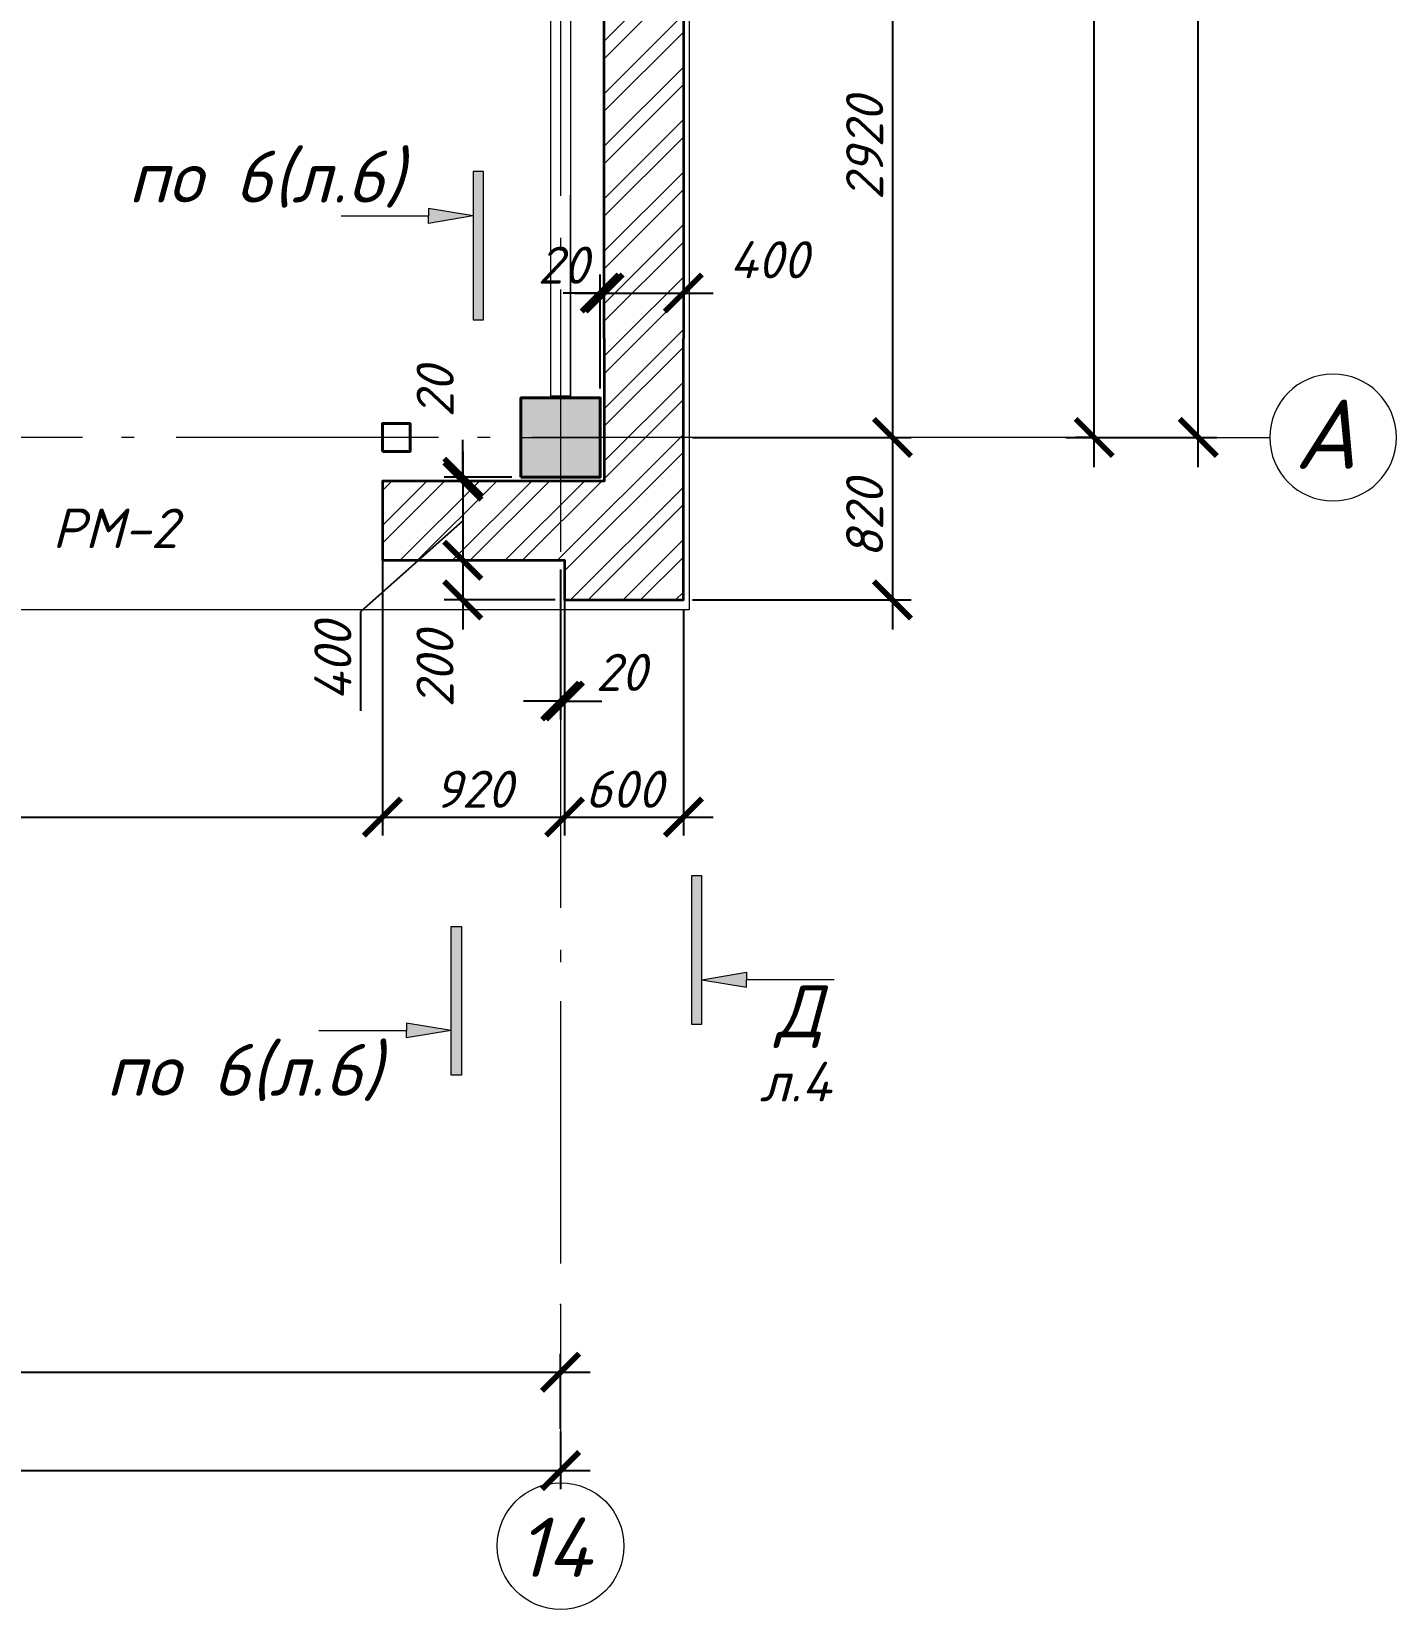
# Model space of a CAD drawing. Header units: millimetres. Extents: x -82276 to 69119, y 30132 to 86759.
# Drawn here: x 19707 to 26600, y 51538 to 59506 of the extents above; entities that cross this region are included whole.
import ezdxf
from ezdxf.enums import TextEntityAlignment as Align

# ---------------------------------------------------------------- set-up
doc = ezdxf.new("R2010")
doc.units = ezdxf.units.MM
doc.header["$MEASUREMENT"] = 0
doc.linetypes.add('Double Dashed', pattern=[1797.222233, 1325, -211.666656, 63.333344, -197.222233])
doc.layers.get('0').update_dxf_attribs({"lineweight": 5})
doc.layers.add('#Hatch', color=252, linetype='Continuous', lineweight=5, true_color=0x696969)
for name, color, linetype, lineweight in [('#Выноски', 150, 'Continuous', 15), ('#Оси', 7, 'Continuous', 5), ('#стены наруж', 12, 'Continuous', 35), ('k_ Рамка', 7, 'Continuous', 50), ('колонны_Ном._пера__94', 252, 'Continuous', 5), ('колонны_Ном._пера__99', 7, 'Continuous', 40), ('оси_Ном._пера__96', 7, 'Continuous', 5), ('оси_Ном._пера__97', 7, 'Continuous', 5), ('размеры', 7, 'Continuous', 5), ('текст_Ном._пера__1', 7, 'Continuous', 0), ('чертеж', 7, 'Continuous', 5), ('чертеж_Ном._пера__98', 7, 'Continuous', 35)]:
    doc.layers.add(name, color=color, linetype=linetype, lineweight=lineweight)
doc.layers.add('колонны', color=7, linetype='Continuous')
doc.layers.add('оси', color=7, linetype='Continuous')
doc.styles.add('GOST 2.304', font='isocpeui.ttf')
doc.styles.get("Standard").update_dxf_attribs({"font": 'isocpeui.ttf'})
doc.styles.add('STEP PR', font='isocpeui.ttf')
doc.styles.add('СГЕНЕРИР_СТИЛЬ_2', font='gost_2_304-81_type.ttf')
doc.dimstyles.new('SPDS', dxfattribs={"dimscale": 50, "dimtxt": 2.5, "dimasz": 2.5, "dimexe": 1.25, "dimexo": 0.625, "dimtad": 1, "dimdec": 0, "dimrnd": 0.001, "dimtxsty": 'STEP PR', "dimblk": 'ARCHTICK', "dimcen": 2.5, "dimdle": 2, "dimclrd": 256, "dimclre": 256, "dimclrt": 7, "dimadec": 0, "dimazin": 2, "dimtfac": 0.75, "dimtdec": 0, "dimtmove": 1, "dimatfit": 3, "dimfxl": 1, "dimtolj": 1, "dimarcsym": 1})

# ---------------------------------------------------------------- blocks, each defined once
blk = doc.blocks.new('_ArchTick')
at = {"color": 0, "linetype": 'ByBlock', "const_width": 0.15}
blk.add_lwpolyline([(-0.5, -0.5), (0.5, 0.5)], dxfattribs=at)
blk = doc.blocks.new('*D15')
at = {"layer": 'Defpoints', "color": 0, "transparency": 16777216}
for p in [(-45271, 53288), (22379, 52483.7), (22379, 52239.2)]:
    blk.add_point(p, dxfattribs=at)
at = {"layer": 'размеры', "lineweight": -2, "transparency": 16777216}
for p, q in [((-45271, 53241.2), (-45271, 52145.4)), ((22379, 52436.9), (22379, 52145.4)), ((-45421, 52239.2), (22529, 52239.2))]:
    blk.add_line(p, q, dxfattribs=at)
at = {"layer": 'размеры', "lineweight": -2, "transparency": 16777216, "xscale": 187.5, "yscale": 187.5, "zscale": 187.5, "rotation": 180}
blk.add_blockref('_ArchTick', (-45271, 52239.2), dxfattribs=at)
at = {"layer": 'размеры', "lineweight": -2, "transparency": 16777216, "xscale": 187.5, "yscale": 187.5, "zscale": 187.5}
blk.add_blockref('_ArchTick', (22379, 52239.2), dxfattribs=at)
at = {"layer": 'размеры', "color": 7, "transparency": 16777216, "insert": (-11924.9, 52381), "char_height": 187.5, "attachment_point": 5, "style": 'STEP PR'}
blk.add_mtext('\\A1;67650', dxfattribs=at)
blk = doc.blocks.new('*D29')
at = {"layer": 'Defpoints', "color": 0, "transparency": 16777216}
for p in [(22379, 52735.2), (16379, 52403.7), (22379, 52403.7)]:
    blk.add_point(p, dxfattribs=at)
at = {"layer": 'размеры', "lineweight": -2, "transparency": 16777216}
for p, q in [((16379, 52450.6), (16379, 52828.9)), ((22379, 52450.6), (22379, 52828.9)), ((16229, 52735.2), (22529, 52735.2))]:
    blk.add_line(p, q, dxfattribs=at)
at = {"layer": 'размеры', "lineweight": -2, "transparency": 16777216, "xscale": 187.5, "yscale": 187.5, "zscale": 187.5, "rotation": 180}
blk.add_blockref('_ArchTick', (16379, 52735.2), dxfattribs=at)
at = {"layer": 'размеры', "lineweight": -2, "transparency": 16777216, "xscale": 187.5, "yscale": 187.5, "zscale": 187.5}
blk.add_blockref('_ArchTick', (22379, 52735.2), dxfattribs=at)
at = {"layer": 'размеры', "color": 7, "transparency": 16777216, "insert": (19288.1, 52875.8), "char_height": 187.5, "attachment_point": 5, "style": 'STEP PR'}
blk.add_mtext('\\A1;6000', dxfattribs=at)
blk = doc.blocks.new('*D30')
at = {"layer": 'Defpoints', "color": 0, "transparency": 16777216}
for p in [(25074.1, 63455.7), (25177.6, 63455.7), (25109.5, 57455.7)]:
    blk.add_point(p, dxfattribs=at)
at = {"layer": 'размеры', "lineweight": -2, "transparency": 16777216}
for p, q in [((25074.1, 57305.7), (25074.1, 63605.7)), ((25130.7, 63455.7), (24980.3, 63455.7)), ((25062.6, 57455.7), (24980.3, 57455.7))]:
    blk.add_line(p, q, dxfattribs=at)
at = {"layer": 'размеры', "lineweight": -2, "transparency": 16777216, "xscale": 187.5, "yscale": 187.5, "zscale": 187.5}
for p, rotation in [((25074.1, 63455.7), 90), ((25074.1, 57455.7), 270)]:
    blk.add_blockref('_ArchTick', p, dxfattribs=dict(at, rotation=rotation))
at = {"layer": 'размеры', "color": 7, "transparency": 16777216, "insert": (24933.5, 60455.7), "char_height": 187.5, "attachment_point": 5, "rotation": 90, "style": 'STEP PR'}
blk.add_mtext('\\A1;6000', dxfattribs=at)
blk = doc.blocks.new('*D33')
at = {"layer": 'Defpoints', "color": 0, "transparency": 16777216}
for p in [(24775.4, 71855.7), (25599.6, 71855.7), (24883.3, 57455.7)]:
    blk.add_point(p, dxfattribs=at)
at = {"layer": 'размеры', "lineweight": -2, "transparency": 16777216}
for p, q in [((25599.6, 57305.7), (25599.6, 72005.7)), ((24822.3, 71855.7), (25693.4, 71855.7)), ((24930.2, 57455.7), (25693.4, 57455.7))]:
    blk.add_line(p, q, dxfattribs=at)
at = {"layer": 'размеры', "lineweight": -2, "transparency": 16777216, "xscale": 187.5, "yscale": 187.5, "zscale": 187.5}
for p, rotation in [((25599.6, 71855.7), 90), ((25599.6, 57455.7), 270)]:
    blk.add_blockref('_ArchTick', p, dxfattribs=dict(at, rotation=rotation))
at = {"layer": 'размеры', "color": 7, "transparency": 16777216, "insert": (25459, 64669.9), "char_height": 187.5, "attachment_point": 5, "rotation": 90, "style": 'STEP PR'}
blk.add_mtext('\\A1;14400', dxfattribs=at)
blk = doc.blocks.new('*D40')
at = {"layer": 'Defpoints', "color": 0, "transparency": 16777216}
for p in [(17279, 57075.7), (21479, 57075.7), (21479, 55539.1)]:
    blk.add_point(p, dxfattribs=at)
at = {"layer": 'размеры', "lineweight": -2, "transparency": 16777216}
for p, q in [((17279, 57028.8), (17279, 55445.3)), ((21479, 57028.8), (21479, 55445.3)), ((17129, 55539.1), (21629, 55539.1))]:
    blk.add_line(p, q, dxfattribs=at)
at = {"layer": 'размеры', "lineweight": -2, "transparency": 16777216, "xscale": 187.5, "yscale": 187.5, "zscale": 187.5, "rotation": 180}
blk.add_blockref('_ArchTick', (17279, 55539.1), dxfattribs=at)
at = {"layer": 'размеры', "lineweight": -2, "transparency": 16777216, "xscale": 187.5, "yscale": 187.5, "zscale": 187.5}
blk.add_blockref('_ArchTick', (21479, 55539.1), dxfattribs=at)
at = {"layer": 'размеры', "color": 7, "transparency": 16777216, "insert": (19374, 55679.7), "char_height": 187.5, "attachment_point": 5, "style": 'STEP PR'}
blk.add_mtext('\\A1;4200', dxfattribs=at)
blk = doc.blocks.new('Колонна_15_1', base_point=(22379, 71855.7))
at = {"layer": 'колонны_Ном._пера__94', "linetype": 'Continuous'}
blk.add_hatch(color=256, dxfattribs=at).paths.add_polyline_path([(22179, 71646.7), (22579, 71646.7), (22579, 72046.7), (22179, 72046.7)])
at = {"layer": 'колонны_Ном._пера__94', "color": 253, "lineweight": 5, "true_color": 0xa3a3a3}
for points in [[(22379, 72046.7), (22379, 71646.7)], [(22179, 71846.7), (22579, 71846.7)]]:
    blk.add_lwpolyline(points, dxfattribs=at)
at = {"layer": 'колонны_Ном._пера__99', "linetype": 'Continuous', "flags": 128}
blk.add_lwpolyline([(22179, 71646.7), (22579, 71646.7), (22579, 72046.7), (22179, 72046.7)], close=True, dxfattribs=at)
blk = doc.blocks.new('Связ001')
at = {"layer": 'чертеж', "color": 83, "linetype": 'Continuous', "true_color": 0x7dc93b}
blk.add_line((150, 0), (1209.2, 0), dxfattribs=at)
at = {"layer": 'чертеж', "color": 102, "linetype": 'Continuous'}
blk.add_lwpolyline([(150, 100), (5983, 100), (5983, 0), (150, 0), (150, 100)], dxfattribs=at)
blk = doc.blocks.new('Стандартный маркер сетки_17')
at = {"layer": 'оси_Ном._пера__96', "linetype": 'Double Dashed'}
for p, q in [((900, 0), (20403.4, 0)), ((20403.4, 0), (21303.4, 0))]:
    blk.add_line(p, q, dxfattribs=at)
blk.add_point((20403.4, 0), dxfattribs=at)
blk.add_point((20403.4, 0), dxfattribs=at)
at = {"layer": 'оси_Ном._пера__97', "linetype": 'Continuous'}
blk.add_circle((21623.4, 0), 320, dxfattribs=at)
at = {"layer": 'оси_Ном._пера__96', "style": 'СГЕНЕРИР_СТИЛЬ_2'}
blk.add_attdef('AC_MarkerText_1', text='', height=350, rotation=90, dxfattribs=at).set_placement((21973.1, -122.2), align=Align.BOTTOM_LEFT)
blk = doc.blocks.new('*D116')
at = {"layer": 'Defpoints', "color": 0, "transparency": 16777216}
for p in [(21885.3, 57235.7), (22179, 57255.7), (22379, 57235.7)]:
    blk.add_point(p, dxfattribs=at)
at = {"layer": 'размеры', "lineweight": -2, "transparency": 16777216}
for p, q in [((21885.3, 57255.7), (21885.3, 57443.2)), ((22132.1, 57255.7), (21791.5, 57255.7)), ((22332.1, 57235.7), (21791.5, 57235.7)), ((21885.3, 57255.7), (21885.3, 57235.7)), ((21885.3, 57235.7), (21885.3, 57048.2))]:
    blk.add_line(p, q, dxfattribs=at)
at = {"layer": 'размеры', "lineweight": -2, "transparency": 16777216, "xscale": 187.5, "yscale": 187.5, "zscale": 187.5}
for p, rotation in [((21885.3, 57255.7), 270), ((21885.3, 57235.7), 90)]:
    blk.add_blockref('_ArchTick', p, dxfattribs=dict(at, rotation=rotation))
at = {"layer": 'размеры', "color": 7, "transparency": 16777216, "insert": (21745.4, 57685.5), "char_height": 187.5, "attachment_point": 5, "rotation": 90, "style": 'STEP PR'}
blk.add_mtext('\\A1;20', dxfattribs=at)
blk = doc.blocks.new('*D117')
at = {"layer": 'Defpoints', "color": 0, "transparency": 16777216}
for p in [(22379, 57235.7), (21885.3, 56835.7), (22379, 56835.7)]:
    blk.add_point(p, dxfattribs=at)
at = {"layer": 'размеры', "lineweight": -2, "transparency": 16777216}
for p, q in [((21885.3, 57385.7), (21885.3, 56685.7)), ((22332.1, 57235.7), (21791.5, 57235.7)), ((21885.3, 57035.7), (21369.3, 56575.9)), ((22332.1, 56835.7), (21791.5, 56835.7)), ((21369.3, 56575.9), (21369.3, 56074.7))]:
    blk.add_line(p, q, dxfattribs=at)
at = {"layer": 'размеры', "lineweight": -2, "transparency": 16777216, "xscale": 187.5, "yscale": 187.5, "zscale": 187.5}
for p, rotation in [((21885.3, 57235.7), 90), ((21885.3, 56835.7), 270)]:
    blk.add_blockref('_ArchTick', p, dxfattribs=dict(at, rotation=rotation))
at = {"layer": 'размеры', "color": 7, "transparency": 16777216, "insert": (21228.7, 56325.3), "char_height": 187.5, "attachment_point": 5, "rotation": 90, "style": 'STEP PR'}
blk.add_mtext('\\A1;400', dxfattribs=at)
blk = doc.blocks.new('*D127')
at = {"layer": 'Defpoints', "color": 0, "transparency": 16777216}
for p in [(21479, 57075.7), (22399, 56835.7), (22399, 55539.1)]:
    blk.add_point(p, dxfattribs=at)
at = {"layer": 'размеры', "lineweight": -2, "transparency": 16777216}
for p, q in [((21479, 57028.8), (21479, 55445.3)), ((22399, 56788.8), (22399, 55445.3)), ((21329, 55539.1), (22549, 55539.1))]:
    blk.add_line(p, q, dxfattribs=at)
at = {"layer": 'размеры', "lineweight": -2, "transparency": 16777216, "xscale": 187.5, "yscale": 187.5, "zscale": 187.5, "rotation": 180}
blk.add_blockref('_ArchTick', (21479, 55539.1), dxfattribs=at)
at = {"layer": 'размеры', "lineweight": -2, "transparency": 16777216, "xscale": 187.5, "yscale": 187.5, "zscale": 187.5}
blk.add_blockref('_ArchTick', (22399, 55539.1), dxfattribs=at)
at = {"layer": 'размеры', "color": 7, "transparency": 16777216, "insert": (21939, 55679.7), "char_height": 187.5, "attachment_point": 5, "style": 'STEP PR'}
blk.add_mtext('\\A1;920', dxfattribs=at)
blk = doc.blocks.new('*D128')
at = {"layer": 'Defpoints', "color": 0, "transparency": 16777216}
for p in [(22599, 58185.4), (22579, 57655.7), (22599, 57655.7)]:
    blk.add_point(p, dxfattribs=at)
at = {"layer": 'размеры', "lineweight": -2, "transparency": 16777216}
for p, q in [((22579, 57702.5), (22579, 58279.1)), ((22599, 57702.5), (22599, 58279.1)), ((22579, 58185.4), (22391.5, 58185.4)), ((22579, 58185.4), (22599, 58185.4)), ((22599, 58185.4), (22786.5, 58185.4))]:
    blk.add_line(p, q, dxfattribs=at)
at = {"layer": 'размеры', "lineweight": -2, "transparency": 16777216, "xscale": 187.5, "yscale": 187.5, "zscale": 187.5}
blk.add_blockref('_ArchTick', (22579, 58185.4), dxfattribs=at)
at = {"layer": 'размеры', "lineweight": -2, "transparency": 16777216, "xscale": 187.5, "yscale": 187.5, "zscale": 187.5, "rotation": 180}
blk.add_blockref('_ArchTick', (22599, 58185.4), dxfattribs=at)
at = {"layer": 'размеры', "color": 7, "transparency": 16777216, "insert": (22391.5, 58326), "char_height": 187.5, "attachment_point": 5, "style": 'STEP PR'}
blk.add_mtext('\\A1;20', dxfattribs=at)
blk = doc.blocks.new('*D129')
at = {"layer": 'Defpoints', "color": 0, "transparency": 16777216}
for p in [(22999, 58185.4), (22599, 57655.7), (22999, 57455.7)]:
    blk.add_point(p, dxfattribs=at)
at = {"layer": 'размеры', "lineweight": -2, "transparency": 16777216}
for p, q in [((22599, 57702.5), (22599, 58279.1)), ((22999, 57502.5), (22999, 58279.1)), ((22449, 58185.4), (23149, 58185.4))]:
    blk.add_line(p, q, dxfattribs=at)
at = {"layer": 'размеры', "lineweight": -2, "transparency": 16777216, "xscale": 187.5, "yscale": 187.5, "zscale": 187.5, "rotation": 180}
blk.add_blockref('_ArchTick', (22599, 58185.4), dxfattribs=at)
at = {"layer": 'размеры', "lineweight": -2, "transparency": 16777216, "xscale": 187.5, "yscale": 187.5, "zscale": 187.5}
blk.add_blockref('_ArchTick', (22999, 58185.4), dxfattribs=at)
at = {"layer": 'размеры', "color": 7, "transparency": 16777216, "insert": (23431.3, 58353.4), "char_height": 187.5, "attachment_point": 5, "style": 'STEP PR'}
blk.add_mtext('\\A1;400', dxfattribs=at)
blk = doc.blocks.new('*D131')
at = {"layer": 'Defpoints', "color": 0, "transparency": 16777216}
for p in [(22399, 56835.7), (22999, 56635.7), (22999, 55539.1)]:
    blk.add_point(p, dxfattribs=at)
at = {"layer": 'размеры', "lineweight": -2, "transparency": 16777216}
for p, q in [((22399, 56788.8), (22399, 55445.3)), ((22999, 56588.8), (22999, 55445.3)), ((22249, 55539.1), (23149, 55539.1))]:
    blk.add_line(p, q, dxfattribs=at)
at = {"layer": 'размеры', "lineweight": -2, "transparency": 16777216, "xscale": 187.5, "yscale": 187.5, "zscale": 187.5, "rotation": 180}
blk.add_blockref('_ArchTick', (22399, 55539.1), dxfattribs=at)
at = {"layer": 'размеры', "lineweight": -2, "transparency": 16777216, "xscale": 187.5, "yscale": 187.5, "zscale": 187.5}
blk.add_blockref('_ArchTick', (22999, 55539.1), dxfattribs=at)
at = {"layer": 'размеры', "color": 7, "transparency": 16777216, "insert": (22699, 55679.7), "char_height": 187.5, "attachment_point": 5, "style": 'STEP PR'}
blk.add_mtext('\\A1;600', dxfattribs=at)
blk = doc.blocks.new('*D132')
at = {"layer": 'Defpoints', "color": 0, "transparency": 16777216}
for p in [(22379, 56835.7), (22399, 56835.7), (22399, 56124.9)]:
    blk.add_point(p, dxfattribs=at)
at = {"layer": 'размеры', "lineweight": -2, "transparency": 16777216}
for p, q in [((22379, 56788.8), (22379, 56031.1)), ((22399, 56788.8), (22399, 56031.1)), ((22379, 56124.9), (22191.5, 56124.9)), ((22379, 56124.9), (22399, 56124.9)), ((22399, 56124.9), (22586.5, 56124.9))]:
    blk.add_line(p, q, dxfattribs=at)
at = {"layer": 'размеры', "lineweight": -2, "transparency": 16777216, "xscale": 187.5, "yscale": 187.5, "zscale": 187.5}
blk.add_blockref('_ArchTick', (22379, 56124.9), dxfattribs=at)
at = {"layer": 'размеры', "lineweight": -2, "transparency": 16777216, "xscale": 187.5, "yscale": 187.5, "zscale": 187.5, "rotation": 180}
blk.add_blockref('_ArchTick', (22399, 56124.9), dxfattribs=at)
at = {"layer": 'размеры', "color": 7, "transparency": 16777216, "insert": (22684.4, 56270), "char_height": 187.5, "attachment_point": 5, "style": 'STEP PR'}
blk.add_mtext('\\A1;20', dxfattribs=at)
blk = doc.blocks.new('*D231')
at = {"layer": 'Defpoints', "color": 0, "transparency": 16777216}
for p in [(22999, 57455.7), (22999, 56635.7), (24055.2, 56635.7)]:
    blk.add_point(p, dxfattribs=at)
at = {"layer": 'размеры', "lineweight": -2, "transparency": 16777216}
for p, q in [((24055.2, 57605.7), (24055.2, 56485.7)), ((23045.9, 57455.7), (24149, 57455.7)), ((23045.9, 56635.7), (24149, 56635.7))]:
    blk.add_line(p, q, dxfattribs=at)
at = {"layer": 'размеры', "lineweight": -2, "transparency": 16777216, "xscale": 187.5, "yscale": 187.5, "zscale": 187.5}
for p, rotation in [((24055.2, 57455.7), 90), ((24055.2, 56635.7), 270)]:
    blk.add_blockref('_ArchTick', p, dxfattribs=dict(at, rotation=rotation))
at = {"layer": 'размеры', "color": 7, "transparency": 16777216, "insert": (23914.6, 57045.7), "char_height": 187.5, "attachment_point": 5, "rotation": 90, "style": 'STEP PR'}
blk.add_mtext('\\A1;820', dxfattribs=at)
blk = doc.blocks.new('*D267')
at = {"layer": 'Defpoints', "color": 0, "transparency": 16777216}
for p in [(22899, 60375.7), (23029, 57455.7), (24055.2, 57455.7)]:
    blk.add_point(p, dxfattribs=at)
at = {"layer": 'размеры', "lineweight": -2, "transparency": 16777216}
for p, q in [((24055.2, 60525.7), (24055.2, 57305.7)), ((22945.9, 60375.7), (24149, 60375.7)), ((23075.9, 57455.7), (24149, 57455.7))]:
    blk.add_line(p, q, dxfattribs=at)
at = {"layer": 'размеры', "lineweight": -2, "transparency": 16777216, "xscale": 187.5, "yscale": 187.5, "zscale": 187.5}
for p, rotation in [((24055.2, 60375.7), 90), ((24055.2, 57455.7), 270)]:
    blk.add_blockref('_ArchTick', p, dxfattribs=dict(at, rotation=rotation))
at = {"layer": 'размеры', "color": 7, "transparency": 16777216, "insert": (23914.6, 58915.7), "char_height": 187.5, "attachment_point": 5, "rotation": 90, "style": 'STEP PR'}
blk.add_mtext('\\A1;2920', dxfattribs=at)
blk = doc.blocks.new('*D282')
at = {"layer": 'Defpoints', "color": 0, "transparency": 16777216}
for p in [(22379, 56835.7), (21885.3, 56635.7), (22399, 56635.7)]:
    blk.add_point(p, dxfattribs=at)
at = {"layer": 'размеры', "lineweight": -2, "transparency": 16777216}
for p, q in [((21885.3, 56985.7), (21885.3, 56485.7)), ((22332.1, 56835.7), (21791.5, 56835.7)), ((22352.1, 56635.7), (21791.5, 56635.7))]:
    blk.add_line(p, q, dxfattribs=at)
at = {"layer": 'размеры', "lineweight": -2, "transparency": 16777216, "xscale": 187.5, "yscale": 187.5, "zscale": 187.5}
for p, rotation in [((21885.3, 56835.7), 90), ((21885.3, 56635.7), 270)]:
    blk.add_blockref('_ArchTick', p, dxfattribs=dict(at, rotation=rotation))
at = {"layer": 'размеры', "color": 7, "transparency": 16777216, "insert": (21744.7, 56285.6), "char_height": 187.5, "attachment_point": 5, "rotation": 90, "style": 'STEP PR'}
blk.add_mtext('\\A1;200', dxfattribs=at)
blk = doc.blocks.new('*U284')
at = {"linetype": 'ByBlock', "ltscale": 100}
h = blk.add_hatch(color=256, dxfattribs=at)
h.dxf.hatch_style = 1
h.paths.add_polyline_path([(-35, -1000), (35, -1000), (35, 0), (-35, 0)])
h = blk.add_hatch(color=256, dxfattribs=at)
h.dxf.hatch_style = 1
h.paths.add_polyline_path([(-335, -750), (-335, -700), (-335, -650), (-35, -700)])
for p, q in [((-35, -1000), (-35, 0)), ((-35, 0), (35, 0)), ((35, 0), (35, -1000)), ((-35, -700), (-335, -650)), ((-335, -650), (-335, -700)), ((-335, -750), (-335, -700)), ((-35, -700), (-335, -750)), ((35, -1000), (-35, -1000))]:
    blk.add_line(p, q, dxfattribs=at)
at = {"linetype": 'ByBlock', "ltscale": 100, "extrusion": (0, -1, 0), "elevation": 700}
blk.add_lwpolyline([(-925, 0), (-335, 0)], dxfattribs=at)
at = {"ltscale": 100, "style": 'STEP PR'}
blk.add_attdef('Nv', text='', height=350, dxfattribs=at).set_placement((-503, -1140), align=Align.RIGHT)
blk = doc.blocks.new('*U285')
at = {"linetype": 'ByBlock', "ltscale": 100}
h = blk.add_hatch(color=256, dxfattribs=at)
h.dxf.hatch_style = 1
h.paths.add_polyline_path([(-35, 0), (35, 0), (35, 1000), (-35, 1000)])
h = blk.add_hatch(color=256, dxfattribs=at)
h.dxf.hatch_style = 1
h.paths.add_polyline_path([(-335, 750), (-335, 700), (-335, 650), (-35, 700)])
for p, q in [((35, 1000), (-35, 1000)), ((-35, 1000), (-35, 0)), ((35, 0), (35, 1000)), ((-335, 750), (-335, 700)), ((-35, 700), (-335, 750)), ((-35, 700), (-335, 650)), ((-335, 650), (-335, 700)), ((-35, 0), (35, 0))]:
    blk.add_line(p, q, dxfattribs=at)
at = {"linetype": 'ByBlock', "ltscale": 100, "extrusion": (0, 1, 0), "elevation": 700}
blk.add_lwpolyline([(925, 0), (335, 0)], dxfattribs=at)
at = {"ltscale": 100, "style": 'STEP PR'}
blk.add_attdef('Nv', text='', height=350, dxfattribs=at).set_placement((-503, 790), align=Align.RIGHT)
blk = doc.blocks.new('*U275')
at = {"linetype": 'ByBlock', "ltscale": 100}
h = blk.add_hatch(color=256, dxfattribs=at)
h.dxf.hatch_style = 1
h.paths.add_polyline_path([(35, 0), (-35, 0), (-35, -1000), (35, -1000)])
h = blk.add_hatch(color=256, dxfattribs=at)
h.dxf.hatch_style = 1
h.paths.add_polyline_path([(335, -750), (335, -700), (335, -650), (35, -700)])
for p, q in [((35, 0), (-35, 0)), ((-35, 0), (-35, -1000)), ((35, -1000), (35, 0)), ((35, -700), (335, -650)), ((35, -700), (335, -750)), ((335, -650), (335, -700)), ((335, -750), (335, -700)), ((-35, -1000), (35, -1000))]:
    blk.add_line(p, q, dxfattribs=at)
at = {"linetype": 'ByBlock', "ltscale": 100, "extrusion": (0, -1, 0), "elevation": 700}
blk.add_lwpolyline([(925, 0), (335, 0)], dxfattribs=at)
at = {"ltscale": 100, "style": 'STEP PR'}
blk.add_attdef('Nv', text='', height=350, dxfattribs=at).set_placement((781, -1140), align=Align.RIGHT)

msp = doc.modelspace()

# ---------------------------------------------------------------- hatches: boundary and pattern name
at = {"layer": '#Hatch'}
h = msp.add_hatch(dxfattribs=at)
h.set_pattern_fill('ANSI32', color=256, scale=500)
h.paths.add_polyline_path([(22999, 66355.7), (22599, 66355.7), (22599, 65855.7), (22999, 65855.7)])
h.paths.add_polyline_path([(22999, 65855.7), (22599, 65855.7), (22599, 63455.7), (22999, 63455.7)])
h.paths.add_polyline_path([(22999, 63455.7), (22599, 63455.7), (22599, 62955.7), (22999, 62955.7)])
h.paths.add_polyline_path([(22999, 62955.7), (22599, 62955.7), (22599, 61353.5, -0.23699), (22846.6, 61205.3, -0.215055), (22999, 61272.9)])
h.paths.add_polyline_path([(22999, 61272.9, 0.215055), (22846.6, 61205.3, 0.23699), (22599, 61353.5), (22599, 60535.7), (22899, 60535.7), (22899, 60375.7), (22599, 60375.7), (22599, 59875.6, 0.36534), (22956.6, 59925.8, 0.080261), (22999, 59866.8)])
h.paths.add_polyline_path([(22999, 59866.8, -0.080261), (22956.6, 59925.8, -0.36534), (22599, 59875.6), (22599, 57955.7), (22999, 57955.7)])
h = msp.add_hatch(dxfattribs=at)
h.set_pattern_fill('ANSI32', color=256, scale=500)
h.paths.add_polyline_path([(22999, 57955.7), (22599, 57955.7), (22599, 57455.7), (22999, 57455.7)])
h.paths.add_polyline_path([(22999, 57455.7), (22599, 57455.7), (22599, 57235.7), (22379, 57235.7), (22379, 56835.7), (22399, 56835.7), (22399, 56635.7), (22999, 56635.7), (22999, 56835.7)])
h.paths.add_polyline_path([(22379, 57235.7), (21479, 57235.7), (21479, 56835.7), (22379, 56835.7)])

# ---------------------------------------------------------------- linework, layer by layer
at = {"layer": '#стены наруж'}
for points in [[(22599, 57955.7), (22599, 66355.7)], [(22999, 66355.7), (22999, 57955.7)], [(22599, 57955.7), (22599, 57955.7), (22599, 57235.7), (21479, 57235.7), (21479, 56835.7), (22399, 56835.7), (22399, 56635.7), (22999, 56635.7), (22999, 56835.7)], [(22999, 56835.7), (22999, 56835.7), (22999, 57955.7)]]:
    msp.add_lwpolyline(points, dxfattribs=at)
at = {"layer": 'колонны_Ном._пера__99', "linetype": 'Continuous', "flags": 128}
msp.add_lwpolyline([(21479, 57385.7), (21619, 57385.7), (21619, 57525.7), (21479, 57525.7)], close=True, dxfattribs=at)
at = {"layer": 'оси_Ном._пера__96', "linetype": 'Double Dashed'}
for q in [(-47112.2, 57455.7), (25960.5, 57455.7)]:
    msp.add_line((25356.7, 57455.7), q, dxfattribs=at)
msp.add_point((25356.7, 57455.7), dxfattribs=at)
msp.add_point((25356.7, 57455.7), dxfattribs=at)
at = {"layer": 'оси_Ном._пера__97', "linetype": 'Continuous'}
msp.add_ellipse((26280.5, 57455.7), major_axis=(-226.3, 226.3), ratio=1, start_param=0.785398, end_param=7.068583, dxfattribs=at)
at = {"layer": 'чертеж', "color": 5, "lineweight": 0}
msp.add_lwpolyline([(-14921, 69540.5), (-14921, 72504.6), (23029, 72505.9), (23029, 56585.7), (15720.8, 56585.7), (15720.6, 62655.7), (-14921, 62655.7), (-14921, 69540.5)], dxfattribs=at)

# ---------------------------------------------------------------- block references
at = {"layer": '#Выноски', "xscale": 0.75, "yscale": 0.75, "zscale": 0.75}
for name, p in [('*U285', (21964, 58049.7)), ('*U284', (21852, 54986.3))]:
    msp.add_blockref(name, p, dxfattribs=at).add_auto_attribs({'Nv': 'по 6(л.6)'})
at = {"layer": '#Выноски'}
ref = msp.add_blockref('*U275', (23066.8, 55242.8), dxfattribs=dict(at, xscale=0.75, yscale=0.75, zscale=0.75))
ref.add_attrib('Nv', 'Д', dxfattribs={"layer": '0', "ltscale": 100, "height": 262.5, "style": 'STEP PR'}).set_placement((23702.6, 54427.1), align=Align.RIGHT)
at = {"layer": 'колонны'}
msp.add_blockref('Колонна_15_1', (22379, 57464.6), dxfattribs=at)
at = {"layer": 'оси', "color": 251, "lineweight": 5}
ref = msp.add_blockref('Стандартный маркер сетки_17', (22379, 73481.1), dxfattribs=dict(at, zscale=1000, rotation=270))
ref.add_attrib('AC_MarkerText_1', '14', dxfattribs={"color": 7, "linetype": 'Continuous', "lineweight": 13, "height": 300, "rotation": 360}).set_placement((22158.2, 51611.5), align=Align.BOTTOM_LEFT)
at = {"layer": 'чертеж_Ном._пера__98', "linetype": 'Continuous', "xscale": 0.9584354169361496, "zscale": 1000, "rotation": 90}
msp.add_blockref('Связ001', (22429, 57521.3), dxfattribs=at)

# ---------------------------------------------------------------- texts
at = {"layer": '#Оси', "linetype": 'Continuous', "ltscale": 100, "style": 'GOST 2.304'}
msp.add_text('А', height=350, dxfattribs=at).set_placement((26242.1, 57472.7), align=Align.MIDDLE_CENTER)
at = {"layer": 'k_ Рамка', "color": 7, "style": 'STEP PR'}
msp.add_text('РМ-2', height=200, dxfattribs=at).set_placement((19811.4, 56897.1))
at = {"layer": 'текст_Ном._пера__1', "linetype": 'Continuous', "insert": (23383.7, 54102.8), "char_height": 200, "attachment_point": 7, "style": 'STEP PR'}
msp.add_mtext('\\A1;л.4', dxfattribs=at)

# ---------------------------------------------------------------- dimensions: what is measured, and where the dimension line sits
at = {"layer": 'размеры'}
for base, p1, p2, override, picture, middle in [((25599.6, 71855.7), (24883.3, 57455.7), (24775.4, 71855.7), {"dimscale": 75, "dimtxsty": 'STEP PR'}, '*D33', (25599.6, 64669.9)), ((25074.1, 63455.7), (25109.5, 57455.7), (25177.6, 63455.7), {"dimscale": 75, "dimtxsty": 'STEP PR'}, '*D30', (25074.1, 60455.7)), ((21885.3, 57235.7), (22179, 57255.7), (22379, 57235.7), {"dimscale": 75}, '*D116', (21886, 57685.5)), ((21885.3, 56835.7), (22379, 57235.7), (22379, 56835.7), {"dimscale": 75}, '*D117', (21369.3, 56529.1)), ((21885.3, 56635.7), (22379, 56835.7), (22399, 56635.7), {"dimscale": 75}, '*D282', (21885.3, 56285.6))]:
    dim = msp.add_linear_dim(base=base, p1=p1, p2=p2, angle=90, dimstyle='SPDS', override=override, dxfattribs=at)
    dim.commit()
    dim.dimension.update_dxf_attribs({"geometry": picture, "text_midpoint": middle, "dimtype": 160})
for base, p1, p2, picture, middle in [((24055.2, 57455.7), (22899, 60375.7), (23029, 57455.7), '*D267', (23914.6, 58915.7)), ((24055.2, 56635.7), (22999, 57455.7), (22999, 56635.7), '*D231', (23914.6, 57045.7))]:
    dim = msp.add_linear_dim(base=base, p1=p1, p2=p2, angle=90, dimstyle='SPDS', override={"dimscale": 75, "dimtxsty": 'STEP PR'}, dxfattribs=at)
    dim.commit()
    dim.dimension.update_dxf_attribs({"geometry": picture, "text_midpoint": middle})
for base, p1, p2, override, picture, middle in [((22599, 58185.4), (22579, 57655.7), (22599, 57655.7), {"dimscale": 75}, '*D128', (22391.5, 58185.4)), ((22999, 58185.4), (22599, 57655.7), (22999, 57455.7), {"dimscale": 75}, '*D129', (23431.3, 58212.8)), ((21479, 55539.1), (17279, 57075.7), (21479, 57075.7), {"dimscale": 75}, '*D40', (19374, 55539.1)), ((22399, 56124.9), (22379, 56835.7), (22399, 56835.7), {"dimscale": 75, "dimtxsty": 'STEP PR'}, '*D132', (22684.4, 56129.4)), ((22379, 52239.2), (-45271, 53288), (22379, 52483.7), {"dimscale": 75}, '*D15', (-11924.9, 52239.2)), ((22379, 52735.2), (16379, 52403.7), (22379, 52403.7), {"dimscale": 75, "dimtxsty": 'STEP PR'}, '*D29', (19288.1, 52735.2))]:
    dim = msp.add_linear_dim(base=base, p1=p1, p2=p2, dimstyle='SPDS', override=override, dxfattribs=at)
    dim.commit()
    dim.dimension.update_dxf_attribs({"geometry": picture, "text_midpoint": middle, "dimtype": 160})
for base, p1, p2, picture, middle in [((22399, 55539.1), (21479, 57075.7), (22399, 56835.7), '*D127', (21939, 55679.7)), ((22999, 55539.1), (22399, 56835.7), (22999, 56635.7), '*D131', (22699, 55679.7))]:
    dim = msp.add_linear_dim(base=base, p1=p1, p2=p2, dimstyle='SPDS', override={"dimscale": 75, "dimtxsty": 'STEP PR'}, dxfattribs=at)
    dim.commit()
    dim.dimension.update_dxf_attribs({"geometry": picture, "text_midpoint": middle})

doc.saveas('drawing.dxf')
